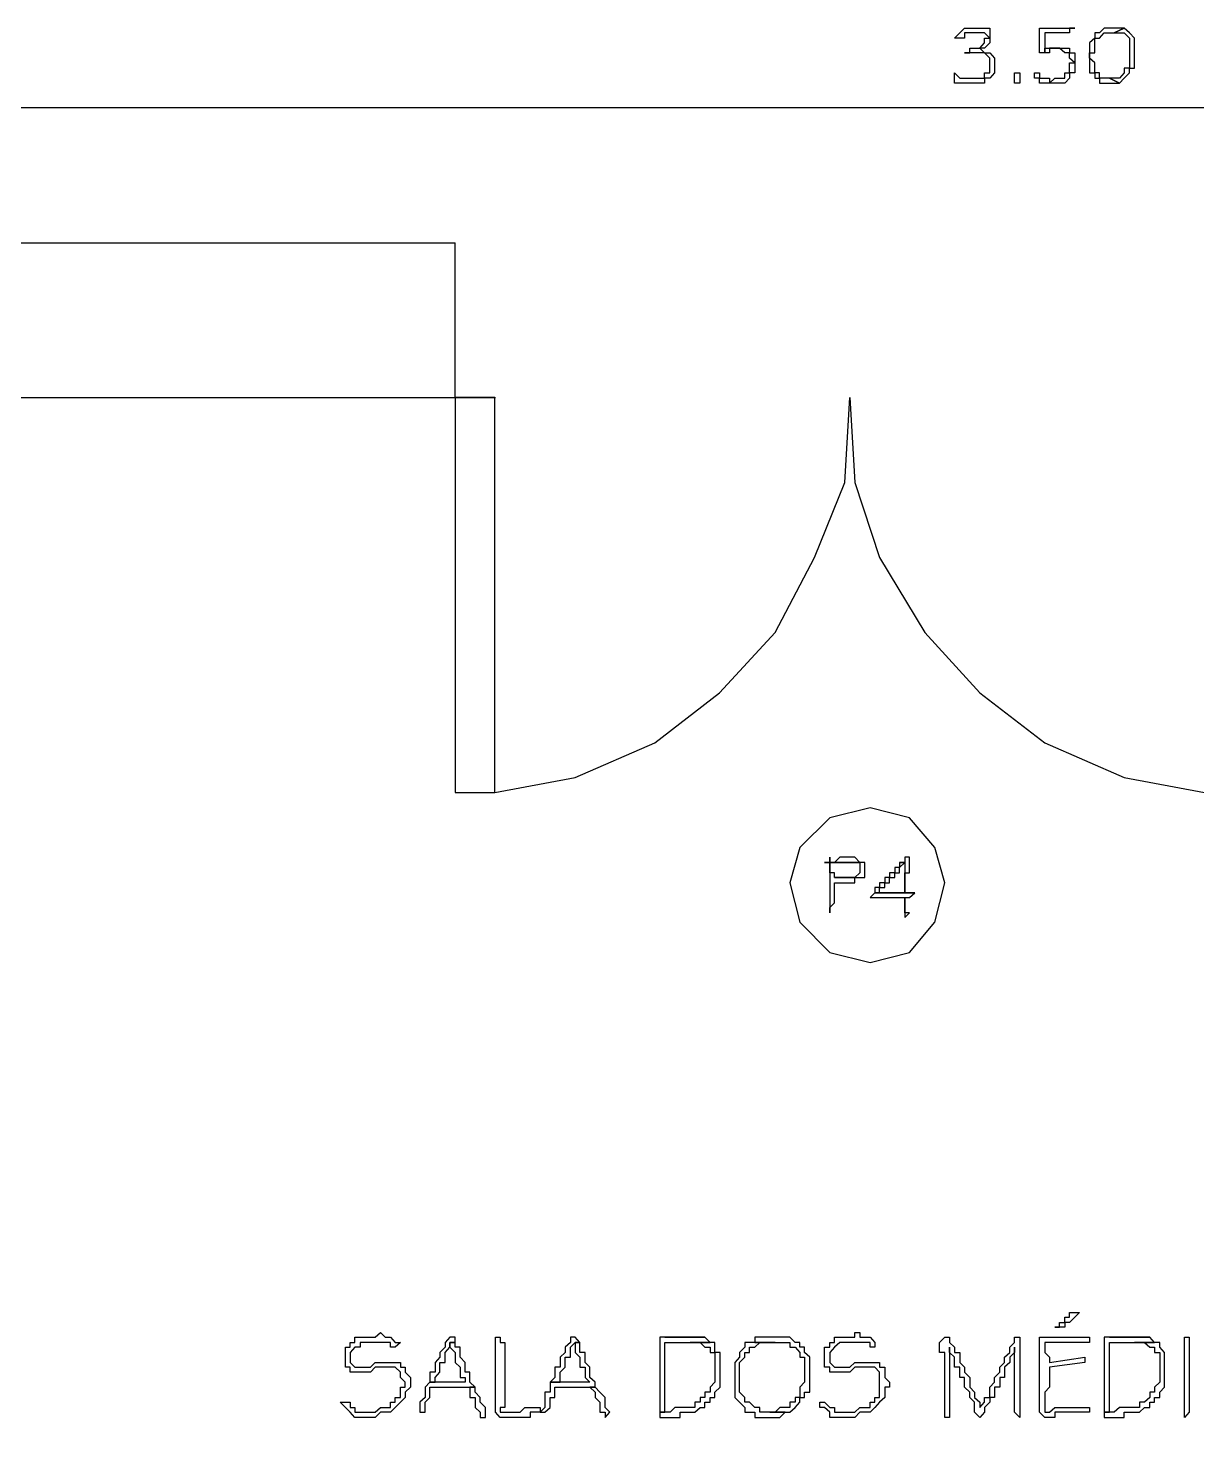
# Model space of a CAD drawing. Header units: millimetres. Extents: x -518.8 to -461.2, y 3.5 to 44.2.
# Drawn here: x -494.659 to -493.17, y 7.324 to 9.116 of the extents above; entities that cross this region are included whole.
import ezdxf

# ---------------------------------------------------------------- set-up
doc = ezdxf.new("R2010")
doc.units = ezdxf.units.MM
doc.header["$MEASUREMENT"] = 0
for name, color, linetype in [('10', 10, 'Continuous'), ('16', 16, 'Continuous'), ('6', 6, 'Continuous'), ('MYSOLIDS', 7, 'Continuous')]:
    doc.layers.add(name, color=color, linetype=linetype)

msp = doc.modelspace()

# ---------------------------------------------------------------- linework, layer by layer
at = {"layer": '10'}
for points in [[(-495.1211, 8.8421), (-494.1151, 8.8421)], [(-494.1151, 8.6451), (-494.1151, 8.8421)], [(-495.6173, 4.9526), (-495.6173, 8.6451), (-494.0639, 8.6451)], [(-494.1151, 8.6451), (-494.1151, 8.1421), (-494.0647, 8.1421), (-494.0647, 8.6451), (-494.1151, 8.6451)]]:
    msp.add_lwpolyline(points, dxfattribs=at)
at = {"layer": '16'}
msp.add_lwpolyline([(-491.5624, 9.0142), (-495.1722, 9.0142)], dxfattribs=at)
at = {"layer": '6'}
for points in [[(-494.0647, 8.1421), (-493.9624, 8.1609), (-493.8609, 8.2052), (-493.7782, 8.2691), (-493.7075, 8.3458), (-493.6572, 8.4413), (-493.6188, 8.5368), (-493.6121, 8.6451), (-493.6121, 8.6451), (-493.606, 8.5368), (-493.5745, 8.4413), (-493.5166, 8.3458), (-493.4466, 8.2691), (-493.3639, 8.2052), (-493.2624, 8.1609), (-493.1602, 8.1421)], [(-493.491, 8.027), (-493.5038, 8.0721), (-493.5361, 8.1097), (-493.5865, 8.1225), (-493.6376, 8.1097), (-493.676, 8.0721), (-493.6887, 8.027), (-493.676, 7.9766), (-493.6376, 7.9383), (-493.5865, 7.9255), (-493.5361, 7.9383), (-493.5038, 7.9766), (-493.491, 8.027)]]:
    msp.add_lwpolyline(points, dxfattribs=at)
at = {"layer": 'MYSOLIDS'}
for points in [[(-493.4466, 9.0902), (-493.4406, 9.0842), (-493.4406, 9.0842), (-493.4339, 9.0842), (-493.4339, 9.0842), (-493.4339, 9.0842), (-493.4278, 9.0774), (-493.4278, 9.0774), (-493.4278, 9.0714), (-493.4278, 9.0714), (-493.4278, 9.0646), (-493.4278, 9.0646), (-493.4278, 9.0586), (-493.4278, 9.0586), (-493.4278, 9.0586), (-493.4339, 9.0518), (-493.4339, 9.0518), (-493.4339, 9.0518), (-493.4406, 9.0518), (-493.4406, 9.0458), (-493.4466, 9.0458), (-493.4466, 9.0458), (-493.4534, 9.0458), (-493.4534, 9.0458), (-493.4594, 9.0458), (-493.4594, 9.0458), (-493.4662, 9.0458), (-493.4662, 9.0458), (-493.4722, 9.0458), (-493.4722, 9.0458), (-493.479, 9.0458), (-493.479, 9.0518), (-493.479, 9.0518), (-493.479, 9.0586), (-493.479, 9.0586), (-493.479, 9.0586), (-493.479, 9.0586), (-493.479, 9.0586), (-493.479, 9.0586), (-493.479, 9.0586), (-493.479, 9.0586), (-493.479, 9.0586), (-493.479, 9.0586), (-493.4722, 9.0518), (-493.4722, 9.0518), (-493.4722, 9.0518), (-493.4662, 9.0518), (-493.4662, 9.0518), (-493.4594, 9.0518), (-493.4594, 9.0518), (-493.4594, 9.0518), (-493.4534, 9.0518), (-493.4534, 9.0518), (-493.4466, 9.0518), (-493.4466, 9.0518), (-493.4406, 9.0518), (-493.4406, 9.0518), (-493.4406, 9.0586), (-493.4339, 9.0586), (-493.4339, 9.0586), (-493.4339, 9.0646), (-493.4339, 9.0646), (-493.4339, 9.0646), (-493.4339, 9.0714), (-493.4339, 9.0714), (-493.4339, 9.0774), (-493.4339, 9.0774), (-493.4406, 9.0842), (-493.4406, 9.0842), (-493.4466, 9.0842), (-493.4466, 9.0842), (-493.4466, 9.0842), (-493.4534, 9.0842), (-493.4534, 9.0842), (-493.4594, 9.0842), (-493.4594, 9.0842), (-493.4662, 9.0842), (-493.4662, 9.0842), (-493.4662, 9.0842), (-493.4662, 9.0842), (-493.4662, 9.0842), (-493.4662, 9.0842), (-493.4662, 9.0842), (-493.4662, 9.0842), (-493.4594, 9.0842), (-493.4594, 9.0902), (-493.4594, 9.0902), (-493.4534, 9.0902), (-493.4466, 9.0902), (-493.4466, 9.0902), (-493.4466, 9.0902), (-493.4406, 9.0969), (-493.4406, 9.0969), (-493.4406, 9.103), (-493.4339, 9.103), (-493.4339, 9.103), (-493.4406, 9.1097), (-493.4406, 9.1097), (-493.4406, 9.1097), (-493.4406, 9.1097), (-493.4466, 9.1097), (-493.4466, 9.1097), (-493.4534, 9.1097), (-493.4534, 9.1097), (-493.4594, 9.1097), (-493.4594, 9.1097), (-493.4662, 9.1097), (-493.4662, 9.1097), (-493.4662, 9.103), (-493.4722, 9.103), (-493.4722, 9.103), (-493.4722, 9.103), (-493.4722, 9.103), (-493.4722, 9.103), (-493.479, 9.103), (-493.479, 9.103), (-493.479, 9.103), (-493.479, 9.103), (-493.4722, 9.1097), (-493.4722, 9.1097), (-493.4722, 9.1097), (-493.4722, 9.1097), (-493.4722, 9.1097), (-493.4662, 9.1157), (-493.4662, 9.1157), (-493.4594, 9.1157), (-493.4594, 9.1157), (-493.4534, 9.1157), (-493.4534, 9.1157), (-493.4466, 9.1157), (-493.4466, 9.1157), (-493.4466, 9.1157), (-493.4406, 9.1157), (-493.4406, 9.1157), (-493.4339, 9.1157), (-493.4339, 9.1157), (-493.4339, 9.1097), (-493.4339, 9.1097), (-493.4339, 9.103), (-493.4339, 9.103), (-493.4339, 9.103), (-493.4339, 9.0969), (-493.4339, 9.0969), (-493.4339, 9.0969), (-493.4406, 9.0902), (-493.4406, 9.0902), (-493.4406, 9.0902), (-493.4466, 9.0902), (-493.4466, 9.0902), (-493.4466, 9.0902), (-493.4466, 9.0902), (-493.4466, 9.0902)], [(-493.3639, 9.1097), (-493.3639, 9.1097), (-493.3639, 9.103), (-493.3639, 9.103), (-493.3639, 9.0969), (-493.3639, 9.0969), (-493.3639, 9.0902), (-493.3639, 9.0902), (-493.3639, 9.0842), (-493.3639, 9.0902), (-493.3579, 9.0902), (-493.3579, 9.0902), (-493.3579, 9.0902), (-493.3511, 9.0902), (-493.3511, 9.0902), (-493.3451, 9.0902), (-493.3451, 9.0902), (-493.3451, 9.0902), (-493.3384, 9.0902), (-493.3384, 9.0902), (-493.3324, 9.0902), (-493.3324, 9.0902), (-493.3324, 9.0842), (-493.3256, 9.0842), (-493.3256, 9.0842), (-493.3256, 9.0774), (-493.3256, 9.0774), (-493.3256, 9.0714), (-493.3256, 9.0714), (-493.3256, 9.0714), (-493.3256, 9.0646), (-493.3256, 9.0646), (-493.3256, 9.0586), (-493.3256, 9.0586), (-493.3324, 9.0586), (-493.3324, 9.0518), (-493.3324, 9.0518), (-493.3324, 9.0518), (-493.3384, 9.0458), (-493.3384, 9.0458), (-493.3451, 9.0458), (-493.3451, 9.0458), (-493.3511, 9.0458), (-493.3511, 9.0458), (-493.3579, 9.0458), (-493.3579, 9.0458), (-493.3639, 9.0458), (-493.3639, 9.0458), (-493.3707, 9.0458), (-493.3707, 9.0458), (-493.3707, 9.0518), (-493.3767, 9.0518), (-493.3767, 9.0518), (-493.3767, 9.0586), (-493.3767, 9.0586), (-493.3707, 9.0586), (-493.3707, 9.0586), (-493.3707, 9.0518), (-493.3707, 9.0518), (-493.3707, 9.0518), (-493.3707, 9.0518), (-493.3639, 9.0518), (-493.3639, 9.0518), (-493.3639, 9.0518), (-493.3579, 9.0518), (-493.3579, 9.0518), (-493.3579, 9.0458), (-493.3511, 9.0518), (-493.3511, 9.0518), (-493.3451, 9.0518), (-493.3451, 9.0518), (-493.3384, 9.0518), (-493.3384, 9.0518), (-493.3384, 9.0586), (-493.3324, 9.0586), (-493.3324, 9.0586), (-493.3324, 9.0646), (-493.3324, 9.0646), (-493.3324, 9.0714), (-493.3256, 9.0714), (-493.3324, 9.0774), (-493.3324, 9.0774), (-493.3324, 9.0842), (-493.3324, 9.0842), (-493.3324, 9.0842), (-493.3384, 9.0842), (-493.3384, 9.0842), (-493.3451, 9.0902), (-493.3451, 9.0902), (-493.3451, 9.0902), (-493.3511, 9.0902), (-493.3511, 9.0902), (-493.3579, 9.0902), (-493.3579, 9.0842), (-493.3579, 9.0842), (-493.3639, 9.0842), (-493.3639, 9.0842), (-493.3639, 9.0842), (-493.3707, 9.0842), (-493.3707, 9.0842), (-493.3707, 9.0842), (-493.3707, 9.0842), (-493.3707, 9.0842), (-493.3707, 9.0842), (-493.3707, 9.0902), (-493.3707, 9.0902), (-493.3707, 9.0969), (-493.3707, 9.0969), (-493.3707, 9.103), (-493.3707, 9.103), (-493.3707, 9.1097), (-493.3707, 9.1097), (-493.3707, 9.1097), (-493.3707, 9.1097), (-493.3707, 9.1157), (-493.3707, 9.1157), (-493.3639, 9.1157), (-493.3639, 9.1157), (-493.3579, 9.1157), (-493.3579, 9.1157), (-493.3511, 9.1157), (-493.3511, 9.1157), (-493.3451, 9.1157), (-493.3451, 9.1157), (-493.3384, 9.1157), (-493.3384, 9.1157), (-493.3384, 9.1157), (-493.3324, 9.1157), (-493.3324, 9.1157), (-493.3324, 9.1157), (-493.3256, 9.1157), (-493.3256, 9.1157), (-493.3256, 9.1157), (-493.3256, 9.1157), (-493.3256, 9.1157), (-493.3324, 9.1157), (-493.3324, 9.1097), (-493.3324, 9.1097), (-493.3384, 9.1097), (-493.3384, 9.1097), (-493.3451, 9.1097), (-493.3511, 9.1097), (-493.3511, 9.1097), (-493.3579, 9.1097), (-493.3639, 9.1097), (-493.3639, 9.1097), (-493.3639, 9.1097), (-493.3639, 9.1097), (-493.3639, 9.1097), (-493.3639, 9.1097)], [(-493.2752, 9.1157), (-493.2752, 9.1157), (-493.2812, 9.1157), (-493.288, 9.1157), (-493.288, 9.1157), (-493.288, 9.1157), (-493.294, 9.1097), (-493.294, 9.1097), (-493.3, 9.1097), (-493.3, 9.1097), (-493.3, 9.103), (-493.3, 9.103), (-493.3068, 9.0969), (-493.3068, 9.0969), (-493.3068, 9.0969), (-493.3068, 9.0902), (-493.3068, 9.0902), (-493.3068, 9.0842), (-493.3068, 9.0842), (-493.3068, 9.0774), (-493.3068, 9.0774), (-493.3068, 9.0714), (-493.3068, 9.0714), (-493.3068, 9.0646), (-493.3068, 9.0646), (-493.3068, 9.0586), (-493.3068, 9.0586), (-493.3, 9.0586), (-493.3, 9.0518), (-493.3, 9.0518), (-493.294, 9.0518), (-493.294, 9.0458), (-493.294, 9.0458), (-493.288, 9.0458), (-493.288, 9.0458), (-493.2812, 9.0458), (-493.2812, 9.0458), (-493.2752, 9.0458), (-493.2752, 9.0458), (-493.2684, 9.0458), (-493.2684, 9.0458), (-493.2684, 9.0458), (-493.2812, 9.0518), (-493.2812, 9.0518), (-493.2812, 9.0518), (-493.288, 9.0518), (-493.288, 9.0518), (-493.294, 9.0518), (-493.294, 9.0586), (-493.294, 9.0586), (-493.3, 9.0586), (-493.3, 9.0646), (-493.3, 9.0646), (-493.3, 9.0714), (-493.3, 9.0714), (-493.3068, 9.0774), (-493.3068, 9.0774), (-493.3068, 9.0774), (-493.3068, 9.0842), (-493.3, 9.0842), (-493.3, 9.0902), (-493.3, 9.0902), (-493.3, 9.0969), (-493.3, 9.0969), (-493.3, 9.103), (-493.294, 9.103), (-493.294, 9.103), (-493.294, 9.103), (-493.288, 9.1097), (-493.288, 9.1097), (-493.288, 9.1097), (-493.2812, 9.1097), (-493.2812, 9.1097), (-493.2752, 9.1097), (-493.2624, 9.1157), (-493.2624, 9.1157), (-493.2624, 9.1157), (-493.2684, 9.1157), (-493.2684, 9.1157), (-493.2752, 9.1157), (-493.2752, 9.1157)], [(-493.2624, 9.1157), (-493.2752, 9.1097), (-493.2752, 9.1097), (-493.2684, 9.1097), (-493.2684, 9.1097), (-493.2624, 9.1097), (-493.2624, 9.1097), (-493.2557, 9.103), (-493.2557, 9.103), (-493.2557, 9.103), (-493.2557, 9.0969), (-493.2557, 9.0969), (-493.2557, 9.0902), (-493.2557, 9.0902), (-493.2557, 9.0842), (-493.2557, 9.0842), (-493.2557, 9.0842), (-493.2557, 9.0774), (-493.2557, 9.0774), (-493.2557, 9.0714), (-493.2557, 9.0714), (-493.2557, 9.0714), (-493.2557, 9.0646), (-493.2624, 9.0646), (-493.2624, 9.0586), (-493.2624, 9.0586), (-493.2624, 9.0586), (-493.2684, 9.0518), (-493.2684, 9.0518), (-493.2684, 9.0518), (-493.2752, 9.0518), (-493.2752, 9.0518), (-493.2812, 9.0518), (-493.2684, 9.0458), (-493.2624, 9.0518), (-493.2624, 9.0518), (-493.2624, 9.0518), (-493.2557, 9.0586), (-493.2557, 9.0586), (-493.2557, 9.0646), (-493.2557, 9.0646), (-493.2496, 9.0646), (-493.2496, 9.0714), (-493.2496, 9.0714), (-493.2496, 9.0774), (-493.2496, 9.0774), (-493.2496, 9.0842), (-493.2496, 9.0842), (-493.2496, 9.0902), (-493.2496, 9.0902), (-493.2496, 9.0969), (-493.2496, 9.0969), (-493.2496, 9.103), (-493.2496, 9.103), (-493.2557, 9.1097), (-493.2557, 9.1097), (-493.2557, 9.1097), (-493.2557, 9.1097), (-493.2624, 9.1157), (-493.2624, 9.1157)], [(-493.4023, 9.0458), (-493.4023, 9.0458), (-493.4023, 9.0458), (-493.4023, 9.0518), (-493.4023, 9.0518), (-493.4023, 9.0518), (-493.4023, 9.0518), (-493.4023, 9.0586), (-493.4023, 9.0586), (-493.3955, 9.0586), (-493.3955, 9.0586), (-493.3955, 9.0518), (-493.3955, 9.0518), (-493.3955, 9.0518), (-493.3955, 9.0458), (-493.4023, 9.0458), (-493.4023, 9.0458), (-493.4023, 9.0458), (-493.4023, 9.0458), (-493.4023, 9.0458)], [(-493.6376, 8.0594), (-493.6376, 8.0594), (-493.6376, 8.0526), (-493.6444, 8.0526), (-493.6444, 8.0526), (-493.6121, 8.0526), (-493.6121, 8.0526), (-493.606, 8.0526), (-493.606, 8.0526), (-493.5993, 8.0526), (-493.5993, 8.0526), (-493.5993, 8.0466), (-493.5993, 8.0466), (-493.5993, 8.0466), (-493.5993, 8.0398), (-493.5993, 8.0398), (-493.606, 8.0338), (-493.606, 8.0338), (-493.606, 8.0338), (-493.6121, 8.0338), (-493.6121, 8.0338), (-493.6188, 8.0338), (-493.6188, 8.0338), (-493.6248, 8.0338), (-493.6248, 8.0338), (-493.6316, 8.0338), (-493.6316, 8.0338), (-493.606, 8.0338), (-493.5993, 8.0338), (-493.5993, 8.0338), (-493.5933, 8.0338), (-493.5933, 8.0398), (-493.5933, 8.0398), (-493.5933, 8.0466), (-493.5933, 8.0466), (-493.5933, 8.0466), (-493.5933, 8.0526), (-493.5993, 8.0526), (-493.5993, 8.0526), (-493.6376, 8.0526), (-493.6376, 8.0594), (-493.6376, 8.0594), (-493.6376, 8.0594)], [(-493.6444, 8.0526), (-493.6444, 8.0526), (-493.6376, 8.0526), (-493.6376, 8.0466), (-493.6376, 8.0466), (-493.6376, 8.0398), (-493.6376, 8.0398), (-493.6376, 8.0338), (-493.6376, 8.0338), (-493.6376, 8.027), (-493.6376, 8.027), (-493.6376, 8.021), (-493.6376, 8.021), (-493.6376, 8.0142), (-493.6376, 8.0142), (-493.6376, 8.0082), (-493.6376, 8.0082), (-493.6376, 8.0015), (-493.6376, 8.0015), (-493.6376, 7.9954), (-493.6376, 7.9954), (-493.6376, 7.9887), (-493.6376, 7.9887), (-493.6376, 7.9887), (-493.6376, 7.9887), (-493.6376, 7.9887), (-493.6376, 7.9887), (-493.6376, 7.9954), (-493.6376, 7.9954), (-493.6316, 8.0015), (-493.6316, 8.0015), (-493.6316, 8.0082), (-493.6316, 8.0082), (-493.6316, 8.0142), (-493.6316, 8.0142), (-493.6316, 8.021), (-493.6316, 8.021), (-493.6316, 8.027), (-493.6316, 8.027), (-493.6316, 8.027), (-493.6316, 8.027), (-493.6248, 8.027), (-493.6248, 8.027), (-493.6188, 8.027), (-493.6188, 8.027), (-493.6121, 8.027), (-493.6121, 8.027), (-493.606, 8.027), (-493.606, 8.0338), (-493.606, 8.0338), (-493.6316, 8.0338), (-493.6316, 8.0338), (-493.6316, 8.0398), (-493.6316, 8.0398), (-493.6376, 8.0398), (-493.6376, 8.0466), (-493.6376, 8.0466), (-493.6376, 8.0526), (-493.6316, 8.0526), (-493.6316, 8.0526), (-493.6248, 8.0526), (-493.6248, 8.0526), (-493.6248, 8.0526), (-493.6188, 8.0526), (-493.6121, 8.0526), (-493.6121, 8.0526), (-493.6444, 8.0526), (-493.6444, 8.0526)], [(-493.6121, 8.0594), (-493.6121, 8.0594), (-493.6188, 8.0594), (-493.6248, 8.0594), (-493.6248, 8.0594), (-493.6248, 8.0594), (-493.6316, 8.0526), (-493.6376, 8.0526), (-493.5993, 8.0526), (-493.5993, 8.0526), (-493.606, 8.0594), (-493.606, 8.0594), (-493.6121, 8.0594), (-493.6121, 8.0594)], [(-493.5489, 8.0526), (-493.5489, 8.0466), (-493.5549, 8.0466), (-493.5549, 8.0466), (-493.5549, 8.0398), (-493.5617, 8.0398), (-493.5617, 8.0398), (-493.5617, 8.0338), (-493.5677, 8.0338), (-493.5677, 8.027), (-493.5677, 8.027), (-493.5745, 8.027), (-493.5745, 8.021), (-493.5745, 8.021), (-493.5805, 8.021), (-493.5805, 8.0142), (-493.5805, 8.0142), (-493.5805, 8.0142), (-493.5865, 8.0082), (-493.5865, 8.0082), (-493.5865, 8.0082), (-493.5865, 8.0082), (-493.5805, 8.0082), (-493.5805, 8.0082), (-493.5805, 8.0082), (-493.5745, 8.0082), (-493.5745, 8.0082), (-493.5677, 8.0082), (-493.5677, 8.0082), (-493.5617, 8.0082), (-493.5549, 8.0082), (-493.5549, 8.0082), (-493.5489, 8.0082), (-493.5489, 8.0082), (-493.5421, 8.0082), (-493.5421, 8.0082), (-493.5361, 8.0082), (-493.5361, 8.0082), (-493.5361, 8.0082), (-493.5293, 8.0142), (-493.5805, 8.0142), (-493.5745, 8.0142), (-493.5745, 8.0142), (-493.5745, 8.021), (-493.5677, 8.021), (-493.5677, 8.021), (-493.5677, 8.027), (-493.5617, 8.027), (-493.5617, 8.027), (-493.5617, 8.0338), (-493.5549, 8.0338), (-493.5549, 8.0398), (-493.5549, 8.0398), (-493.5489, 8.0398), (-493.5489, 8.0466), (-493.5489, 8.0466), (-493.5421, 8.0526), (-493.5489, 8.0526), (-493.5489, 8.0526)], [(-493.5421, 8.0594), (-493.5421, 8.0594), (-493.5421, 8.0526), (-493.5489, 8.0526), (-493.5489, 8.0526), (-493.5421, 8.0526), (-493.5421, 8.0466), (-493.5421, 8.0466), (-493.5421, 8.0398), (-493.5421, 8.0338), (-493.5421, 8.0338), (-493.5421, 8.0338), (-493.5421, 8.027), (-493.5421, 8.027), (-493.5421, 8.021), (-493.5421, 8.021), (-493.5421, 8.0142), (-493.5489, 8.0142), (-493.5489, 8.0142), (-493.5549, 8.0142), (-493.5549, 8.0142), (-493.5617, 8.0142), (-493.5617, 8.0142), (-493.5617, 8.0142), (-493.5677, 8.0142), (-493.5677, 8.0142), (-493.5745, 8.0142), (-493.5745, 8.0142), (-493.5805, 8.0142), (-493.5293, 8.0142), (-493.5293, 8.0142), (-493.5293, 8.0142), (-493.5293, 8.0142), (-493.5421, 8.0142), (-493.5421, 8.021), (-493.5421, 8.021), (-493.5421, 8.027), (-493.5421, 8.027), (-493.5421, 8.0338), (-493.5421, 8.0338), (-493.5421, 8.0398), (-493.5361, 8.0398), (-493.5361, 8.0466), (-493.5361, 8.0466), (-493.5361, 8.0526), (-493.5361, 8.0526), (-493.5361, 8.0594), (-493.5421, 8.0594), (-493.5421, 8.0594)], [(-493.5293, 8.0142), (-493.5293, 8.0142), (-493.5361, 8.0142), (-493.5361, 8.0142), (-493.5421, 8.0142), (-493.5293, 8.0142), (-493.5293, 8.0142), (-493.5293, 8.0142), (-493.5293, 8.0142)], [(-493.5421, 8.0082), (-493.5421, 8.0082), (-493.5421, 8.0082), (-493.5421, 8.0082), (-493.5421, 8.0015), (-493.5421, 7.9954), (-493.5421, 7.9954), (-493.5421, 7.9887), (-493.5421, 7.9887), (-493.5421, 7.9887), (-493.5421, 7.9827), (-493.5421, 7.9827), (-493.5361, 7.9887), (-493.5421, 7.9887), (-493.5421, 7.9887), (-493.5421, 7.9954), (-493.5421, 7.9954), (-493.5421, 8.0015), (-493.5421, 8.0015), (-493.5421, 8.0082), (-493.5421, 8.0082), (-493.5421, 8.0082)], [(-493.3511, 7.4609), (-493.3451, 7.4609), (-493.3451, 7.4669), (-493.3384, 7.4669), (-493.3384, 7.4736), (-493.3324, 7.4736), (-493.3324, 7.4797), (-493.3324, 7.4797), (-493.3256, 7.4797), (-493.3256, 7.4797), (-493.3256, 7.4797), (-493.3256, 7.4797), (-493.3196, 7.4797), (-493.3196, 7.4797), (-493.3256, 7.4736), (-493.3256, 7.4736), (-493.3256, 7.4736), (-493.3324, 7.4669), (-493.3324, 7.4669), (-493.3384, 7.4669), (-493.3384, 7.4609), (-493.3384, 7.4609), (-493.3451, 7.4609), (-493.3451, 7.4609), (-493.3511, 7.4609), (-493.3511, 7.4609), (-493.3511, 7.4609), (-493.3511, 7.4609), (-493.3511, 7.4609), (-493.3511, 7.4609), (-493.3511, 7.4609)], [(-494.1918, 7.4353), (-494.1918, 7.4353), (-494.1918, 7.4353), (-494.1978, 7.4353), (-494.1978, 7.4353), (-494.1978, 7.4413), (-494.2045, 7.4413), (-494.2045, 7.4413), (-494.2105, 7.4413), (-494.2105, 7.4413), (-494.2173, 7.4413), (-494.2233, 7.4413), (-494.2301, 7.4413), (-494.2301, 7.4413), (-494.2361, 7.4413), (-494.2361, 7.4353), (-494.2429, 7.4353), (-494.2489, 7.4285), (-494.2489, 7.4285), (-494.2489, 7.4225), (-494.2489, 7.4225), (-494.2489, 7.4157), (-494.2489, 7.4157), (-494.2429, 7.4097), (-494.2361, 7.4097), (-494.2361, 7.4097), (-494.2361, 7.4097), (-494.2301, 7.4097), (-494.2233, 7.4097), (-494.2173, 7.4157), (-494.2173, 7.4157), (-494.2105, 7.4157), (-494.2045, 7.4157), (-494.2045, 7.4157), (-494.1978, 7.4157), (-494.1918, 7.4157), (-494.1918, 7.4157), (-494.185, 7.4157), (-494.185, 7.4097), (-494.179, 7.4097), (-494.179, 7.4037), (-494.179, 7.4037), (-494.1722, 7.3969), (-494.1722, 7.3909), (-494.1722, 7.3909), (-494.1722, 7.3842), (-494.1722, 7.3842), (-494.179, 7.3782), (-494.179, 7.3714), (-494.179, 7.3714), (-494.185, 7.3654), (-494.185, 7.3654), (-494.1918, 7.3586), (-494.1918, 7.3586), (-494.1918, 7.3586), (-494.1978, 7.3526), (-494.2045, 7.3526), (-494.2045, 7.3526), (-494.2105, 7.3526), (-494.2173, 7.3458), (-494.2173, 7.3458), (-494.2233, 7.3458), (-494.2301, 7.3458), (-494.2301, 7.3458), (-494.2361, 7.3458), (-494.2429, 7.3458), (-494.2429, 7.3458), (-494.2489, 7.3526), (-494.2489, 7.3526), (-494.2549, 7.3586), (-494.2549, 7.3586), (-494.2617, 7.3654), (-494.2617, 7.3654), (-494.2617, 7.3654), (-494.2617, 7.3654), (-494.2549, 7.3654), (-494.2549, 7.3654), (-494.2549, 7.3654), (-494.2549, 7.3654), (-494.2489, 7.3654), (-494.2489, 7.3654), (-494.2489, 7.3586), (-494.2429, 7.3586), (-494.2429, 7.3586), (-494.2429, 7.3526), (-494.2361, 7.3526), (-494.2301, 7.3526), (-494.2233, 7.3526), (-494.2233, 7.3526), (-494.2173, 7.3526), (-494.2105, 7.3586), (-494.2045, 7.3586), (-494.2045, 7.3586), (-494.1978, 7.3586), (-494.1978, 7.3654), (-494.1978, 7.3654), (-494.1918, 7.3654), (-494.1918, 7.3714), (-494.185, 7.3714), (-494.185, 7.3782), (-494.185, 7.3842), (-494.179, 7.3842), (-494.179, 7.3909), (-494.185, 7.3969), (-494.185, 7.3969), (-494.185, 7.4037), (-494.185, 7.4037), (-494.1918, 7.4097), (-494.1918, 7.4097), (-494.1978, 7.4097), (-494.1978, 7.4097), (-494.2045, 7.4097), (-494.2105, 7.4097), (-494.2105, 7.4097), (-494.2173, 7.4097), (-494.2233, 7.4037), (-494.2301, 7.4037), (-494.2301, 7.4037), (-494.2361, 7.4037), (-494.2429, 7.4037), (-494.2489, 7.4037), (-494.2489, 7.4097), (-494.2489, 7.4097), (-494.2549, 7.4097), (-494.2549, 7.4157), (-494.2549, 7.4225), (-494.2549, 7.4225), (-494.2549, 7.4285), (-494.2549, 7.4285), (-494.2549, 7.4353), (-494.2489, 7.4353), (-494.2489, 7.4413), (-494.2429, 7.4413), (-494.2429, 7.4481), (-494.2361, 7.4481), (-494.2301, 7.4481), (-494.2301, 7.4481), (-494.2233, 7.4481), (-494.2173, 7.4481), (-494.2105, 7.4541), (-494.2105, 7.4541), (-494.2045, 7.4481), (-494.2045, 7.4481), (-494.1978, 7.4481), (-494.1978, 7.4481), (-494.1918, 7.4413), (-494.185, 7.4413), (-494.185, 7.4413), (-494.1918, 7.4353), (-494.1918, 7.4353), (-494.1918, 7.4353), (-494.1918, 7.4353), (-494.1918, 7.4353), (-494.1918, 7.4353), (-494.1918, 7.4353)], [(-494.1151, 7.4413), (-494.1218, 7.4413), (-494.1218, 7.4353), (-494.1218, 7.4353), (-494.1151, 7.4285), (-494.1151, 7.4225), (-494.1151, 7.4225), (-494.1151, 7.4157), (-494.109, 7.4097), (-494.109, 7.4097), (-494.109, 7.4037), (-494.109, 7.3969), (-494.1023, 7.3969), (-494.1023, 7.3909), (-494.1406, 7.3909), (-494.1474, 7.3909), (-494.1534, 7.3842), (-494.1534, 7.3782), (-494.1534, 7.3782), (-494.1534, 7.3714), (-494.1534, 7.3714), (-494.1602, 7.3654), (-494.1602, 7.3586), (-494.1602, 7.3526), (-494.1602, 7.3526), (-494.1602, 7.3526), (-494.1602, 7.3526), (-494.1602, 7.3526), (-494.1534, 7.3526), (-494.1534, 7.3586), (-494.1534, 7.3654), (-494.1534, 7.3654), (-494.1474, 7.3714), (-494.1474, 7.3714), (-494.1474, 7.3782), (-494.1474, 7.3842), (-494.0963, 7.3842), (-494.0895, 7.3842), (-494.0963, 7.3909), (-494.0963, 7.3909), (-494.0963, 7.3969), (-494.0963, 7.4037), (-494.1023, 7.4037), (-494.1023, 7.4097), (-494.1023, 7.4157), (-494.1023, 7.4157), (-494.109, 7.4225), (-494.109, 7.4225), (-494.109, 7.4285), (-494.109, 7.4285), (-494.109, 7.4353), (-494.1151, 7.4353), (-494.1151, 7.4413), (-494.1151, 7.4413)], [(-494.1218, 7.4481), (-494.1218, 7.4481), (-494.1218, 7.4481), (-494.1218, 7.4481), (-494.1278, 7.4413), (-494.1278, 7.4413), (-494.1278, 7.4353), (-494.1346, 7.4285), (-494.1346, 7.4225), (-494.1406, 7.4157), (-494.1406, 7.4097), (-494.1406, 7.4097), (-494.1406, 7.4037), (-494.1474, 7.4037), (-494.1474, 7.3969), (-494.1474, 7.3909), (-494.1474, 7.3909), (-494.1406, 7.3909), (-494.1406, 7.3909), (-494.1406, 7.3969), (-494.1406, 7.3969), (-494.1346, 7.4037), (-494.1346, 7.4097), (-494.1346, 7.4097), (-494.1346, 7.4157), (-494.1278, 7.4157), (-494.1278, 7.4225), (-494.1278, 7.4225), (-494.1278, 7.4285), (-494.1218, 7.4353), (-494.1218, 7.4413), (-494.1151, 7.4413), (-494.1151, 7.4481), (-494.1218, 7.4481), (-494.1218, 7.4481), (-494.1218, 7.4481)], [(-494.0579, 7.3526), (-494.0519, 7.3526), (-494.0451, 7.3526), (-494.0391, 7.3526), (-494.0324, 7.3526), (-494.0324, 7.3526), (-494.0263, 7.3586), (-494.0196, 7.3586), (-494.0196, 7.3586), (-494.0136, 7.3586), (-494.0136, 7.3586), (-494.0068, 7.3586), (-494.0068, 7.3586), (-494.0068, 7.3526), (-494.0068, 7.3526), (-494.0068, 7.3526), (-494.0136, 7.3526), (-494.0196, 7.3526), (-494.0196, 7.3458), (-494.0196, 7.3458), (-494.0263, 7.3458), (-494.0324, 7.3458), (-494.0391, 7.3458), (-494.0391, 7.3458), (-494.0451, 7.3458), (-494.0519, 7.3458), (-494.0519, 7.3458), (-494.0579, 7.3458), (-494.0579, 7.3458), (-494.0579, 7.3458), (-494.0579, 7.3458), (-494.0639, 7.3526), (-494.0639, 7.3526), (-494.0639, 7.3586), (-494.0639, 7.3586), (-494.0639, 7.3586), (-494.0639, 7.3654), (-494.0639, 7.3714), (-494.0639, 7.3782), (-494.0639, 7.3782), (-494.0639, 7.3842), (-494.0639, 7.3909), (-494.0639, 7.3969), (-494.0639, 7.3969), (-494.0639, 7.4037), (-494.0639, 7.4037), (-494.0639, 7.4097), (-494.0639, 7.4157), (-494.0639, 7.4157), (-494.0639, 7.4225), (-494.0639, 7.4285), (-494.0639, 7.4353), (-494.0639, 7.4353), (-494.0639, 7.4413), (-494.0639, 7.4413), (-494.0639, 7.4481), (-494.0639, 7.4481), (-494.0579, 7.4481), (-494.0579, 7.4481), (-494.0579, 7.4481), (-494.0579, 7.4481), (-494.0579, 7.4481), (-494.0579, 7.4481), (-494.0579, 7.4413), (-494.0519, 7.4413), (-494.0519, 7.4353), (-494.0519, 7.4285), (-494.0519, 7.4225), (-494.0519, 7.4225), (-494.0519, 7.4157), (-494.0519, 7.4097), (-494.0519, 7.4037), (-494.0519, 7.4037), (-494.0519, 7.3969), (-494.0519, 7.3969), (-494.0519, 7.3909), (-494.0519, 7.3842), (-494.0519, 7.3782), (-494.0519, 7.3782), (-494.0519, 7.3782), (-494.0519, 7.3714), (-494.0519, 7.3654), (-494.0519, 7.3586), (-494.0579, 7.3586), (-494.0579, 7.3526), (-494.0579, 7.3526), (-494.0579, 7.3526), (-494.0579, 7.3526)], [(-493.9564, 7.4413), (-493.9624, 7.4413), (-493.9624, 7.4353), (-493.9624, 7.4353), (-493.9624, 7.4285), (-493.9564, 7.4225), (-493.9564, 7.4225), (-493.9564, 7.4157), (-493.9564, 7.4097), (-493.9496, 7.4097), (-493.9496, 7.4037), (-493.9496, 7.3969), (-493.9496, 7.3969), (-493.9436, 7.3909), (-493.988, 7.3909), (-493.994, 7.3909), (-493.994, 7.3842), (-493.994, 7.3782), (-494.0008, 7.3782), (-494.0008, 7.3714), (-494.0008, 7.3714), (-494.0008, 7.3654), (-494.0008, 7.3586), (-494.0068, 7.3526), (-494.0068, 7.3526), (-494.0008, 7.3526), (-494.0008, 7.3526), (-494.0008, 7.3526), (-494.0008, 7.3526), (-493.994, 7.3586), (-493.994, 7.3654), (-493.994, 7.3654), (-493.994, 7.3714), (-493.988, 7.3714), (-493.988, 7.3782), (-493.988, 7.3842), (-493.9436, 7.3842), (-493.9369, 7.3842), (-493.9369, 7.3909), (-493.9369, 7.3909), (-493.9436, 7.3969), (-493.9436, 7.4037), (-493.9436, 7.4037), (-493.9436, 7.4097), (-493.9496, 7.4157), (-493.9496, 7.4157), (-493.9496, 7.4225), (-493.9496, 7.4225), (-493.9496, 7.4285), (-493.9564, 7.4285), (-493.9564, 7.4353), (-493.9564, 7.4353), (-493.9564, 7.4413), (-493.9564, 7.4413)], [(-493.9624, 7.4481), (-493.9624, 7.4481), (-493.9684, 7.4481), (-493.9684, 7.4481), (-493.9684, 7.4413), (-493.9684, 7.4413), (-493.9752, 7.4353), (-493.9752, 7.4285), (-493.9812, 7.4225), (-493.9812, 7.4157), (-493.9812, 7.4097), (-493.988, 7.4097), (-493.988, 7.4037), (-493.988, 7.4037), (-493.988, 7.3969), (-493.994, 7.3909), (-493.994, 7.3909), (-493.988, 7.3909), (-493.9812, 7.3909), (-493.9812, 7.3969), (-493.9812, 7.3969), (-493.9812, 7.4037), (-493.9752, 7.4097), (-493.9752, 7.4097), (-493.9752, 7.4157), (-493.9752, 7.4157), (-493.9752, 7.4225), (-493.9684, 7.4225), (-493.9684, 7.4285), (-493.9684, 7.4353), (-493.9624, 7.4413), (-493.9564, 7.4413), (-493.9624, 7.4481), (-493.9624, 7.4481), (-493.9624, 7.4481), (-493.9624, 7.4481)], [(-493.8542, 7.4481), (-493.8542, 7.4481), (-493.8542, 7.4413), (-493.8542, 7.4413), (-493.8542, 7.4353), (-493.8542, 7.4353), (-493.8542, 7.4285), (-493.8542, 7.4225), (-493.8542, 7.4225), (-493.8542, 7.4157), (-493.8542, 7.4097), (-493.8542, 7.4037), (-493.8542, 7.4037), (-493.8542, 7.3969), (-493.8542, 7.3909), (-493.8542, 7.3842), (-493.8542, 7.3842), (-493.8542, 7.3782), (-493.8542, 7.3714), (-493.8542, 7.3654), (-493.8542, 7.3654), (-493.8542, 7.3586), (-493.8542, 7.3526), (-493.8481, 7.3526), (-493.8481, 7.3586), (-493.8481, 7.3654), (-493.8481, 7.3714), (-493.8481, 7.3714), (-493.8481, 7.3782), (-493.8481, 7.3782), (-493.8481, 7.3842), (-493.8481, 7.3842), (-493.8481, 7.3909), (-493.8481, 7.3969), (-493.8481, 7.4037), (-493.8481, 7.4097), (-493.8481, 7.4097), (-493.8481, 7.4157), (-493.8481, 7.4225), (-493.8481, 7.4225), (-493.8481, 7.4285), (-493.8481, 7.4353), (-493.8481, 7.4353), (-493.8481, 7.4413), (-493.8414, 7.4413), (-493.8354, 7.4413), (-493.8354, 7.4413), (-493.8286, 7.4413), (-493.8286, 7.4413), (-493.8226, 7.4413), (-493.8158, 7.4413), (-493.7902, 7.4413), (-493.797, 7.4481), (-493.8481, 7.4481), (-493.8481, 7.4481), (-493.8542, 7.4481), (-493.8542, 7.4481)], [(-493.7902, 7.4413), (-493.8158, 7.4413), (-493.8158, 7.4413), (-493.8098, 7.4413), (-493.8098, 7.4413), (-493.803, 7.4413), (-493.797, 7.4353), (-493.797, 7.4353), (-493.7902, 7.4353), (-493.7902, 7.4353), (-493.7902, 7.4285), (-493.7842, 7.4285), (-493.7842, 7.4225), (-493.7842, 7.4157), (-493.7842, 7.4157), (-493.7842, 7.4097), (-493.7842, 7.4037), (-493.7842, 7.3969), (-493.7842, 7.3969), (-493.7842, 7.3909), (-493.7902, 7.3842), (-493.7902, 7.3842), (-493.7902, 7.3782), (-493.797, 7.3782), (-493.797, 7.3714), (-493.803, 7.3714), (-493.803, 7.3654), (-493.8098, 7.3654), (-493.8098, 7.3586), (-493.8158, 7.3586), (-493.8226, 7.3586), (-493.8226, 7.3586), (-493.8226, 7.3586), (-493.8286, 7.3586), (-493.8354, 7.3586), (-493.8354, 7.3586), (-493.8414, 7.3526), (-493.8481, 7.3526), (-493.8542, 7.3526), (-493.8542, 7.3526), (-493.8542, 7.3526), (-493.8542, 7.3458), (-493.8481, 7.3458), (-493.8481, 7.3458), (-493.8414, 7.3458), (-493.8354, 7.3458), (-493.8286, 7.3458), (-493.8286, 7.3526), (-493.8226, 7.3526), (-493.8226, 7.3526), (-493.8158, 7.3526), (-493.8098, 7.3526), (-493.803, 7.3586), (-493.803, 7.3586), (-493.803, 7.3586), (-493.797, 7.3586), (-493.797, 7.3654), (-493.7902, 7.3654), (-493.7902, 7.3714), (-493.7842, 7.3714), (-493.7842, 7.3782), (-493.7842, 7.3782), (-493.7775, 7.3842), (-493.7775, 7.3909), (-493.7775, 7.3969), (-493.7775, 7.3969), (-493.7775, 7.4037), (-493.7775, 7.4097), (-493.7775, 7.4097), (-493.7775, 7.4157), (-493.7775, 7.4157), (-493.7775, 7.4225), (-493.7775, 7.4285), (-493.7842, 7.4285), (-493.7842, 7.4353), (-493.7842, 7.4353), (-493.7842, 7.4413), (-493.7902, 7.4413), (-493.7902, 7.4413), (-493.7902, 7.4413)], [(-493.8158, 7.4481), (-493.8226, 7.4481), (-493.8226, 7.4481), (-493.8286, 7.4481), (-493.8286, 7.4481), (-493.8354, 7.4481), (-493.8414, 7.4481), (-493.8414, 7.4481), (-493.8481, 7.4481), (-493.797, 7.4481), (-493.803, 7.4481), (-493.803, 7.4481), (-493.8098, 7.4481), (-493.8158, 7.4481), (-493.8158, 7.4481)], [(-493.7331, 7.4413), (-493.7399, 7.4413), (-493.7459, 7.4413), (-493.7459, 7.4353), (-493.7459, 7.4353), (-493.7527, 7.4285), (-493.7527, 7.4285), (-493.7527, 7.4225), (-493.7587, 7.4157), (-493.7587, 7.4157), (-493.7587, 7.4097), (-493.7587, 7.4037), (-493.7587, 7.4037), (-493.7587, 7.3969), (-493.7587, 7.3909), (-493.7587, 7.3909), (-493.7587, 7.3842), (-493.7587, 7.3782), (-493.7587, 7.3714), (-493.7587, 7.3714), (-493.7527, 7.3654), (-493.7527, 7.3654), (-493.7459, 7.3586), (-493.7459, 7.3586), (-493.7459, 7.3526), (-493.7399, 7.3526), (-493.7331, 7.3526), (-493.7331, 7.3458), (-493.7271, 7.3458), (-493.7203, 7.3458), (-493.7143, 7.3458), (-493.7143, 7.3458), (-493.7075, 7.3458), (-493.7075, 7.3458), (-493.7015, 7.3458), (-493.6948, 7.3526), (-493.6948, 7.3526), (-493.6948, 7.3526), (-493.7143, 7.3526), (-493.7203, 7.3526), (-493.7271, 7.3526), (-493.7271, 7.3586), (-493.7331, 7.3586), (-493.7331, 7.3586), (-493.7399, 7.3654), (-493.7459, 7.3654), (-493.7459, 7.3654), (-493.7459, 7.3714), (-493.7459, 7.3714), (-493.7527, 7.3782), (-493.7527, 7.3782), (-493.7527, 7.3842), (-493.7527, 7.3909), (-493.7527, 7.3969), (-493.7527, 7.3969), (-493.7527, 7.4037), (-493.7527, 7.4097), (-493.7527, 7.4097), (-493.7527, 7.4157), (-493.7459, 7.4225), (-493.7459, 7.4225), (-493.7459, 7.4285), (-493.7399, 7.4285), (-493.7399, 7.4353), (-493.7331, 7.4353), (-493.7331, 7.4353), (-493.7271, 7.4413), (-493.7271, 7.4413), (-493.7203, 7.4413), (-493.7143, 7.4413), (-493.7075, 7.4413), (-493.7331, 7.4413), (-493.7331, 7.4413)], [(-493.7075, 7.4481), (-493.7075, 7.4481), (-493.7143, 7.4481), (-493.7203, 7.4481), (-493.7271, 7.4481), (-493.7271, 7.4481), (-493.7331, 7.4481), (-493.7331, 7.4413), (-493.7075, 7.4413), (-493.7075, 7.4413), (-493.7015, 7.4413), (-493.7015, 7.4413), (-493.6948, 7.4413), (-493.6887, 7.4413), (-493.6887, 7.4353), (-493.682, 7.4353), (-493.682, 7.4353), (-493.682, 7.4353), (-493.676, 7.4285), (-493.676, 7.4225), (-493.6699, 7.4225), (-493.6699, 7.4157), (-493.6699, 7.4097), (-493.6699, 7.4097), (-493.6699, 7.4037), (-493.6699, 7.4037), (-493.6699, 7.3969), (-493.6699, 7.3909), (-493.6699, 7.3909), (-493.676, 7.3842), (-493.676, 7.3782), (-493.676, 7.3782), (-493.676, 7.3714), (-493.682, 7.3714), (-493.682, 7.3654), (-493.6887, 7.3654), (-493.6887, 7.3586), (-493.6948, 7.3586), (-493.7015, 7.3586), (-493.7015, 7.3586), (-493.7075, 7.3526), (-493.7143, 7.3526), (-493.7143, 7.3526), (-493.6948, 7.3526), (-493.6887, 7.3526), (-493.682, 7.3586), (-493.682, 7.3586), (-493.682, 7.3586), (-493.676, 7.3654), (-493.676, 7.3714), (-493.6699, 7.3714), (-493.6699, 7.3782), (-493.6632, 7.3782), (-493.6632, 7.3842), (-493.6632, 7.3842), (-493.6632, 7.3909), (-493.6632, 7.3969), (-493.6632, 7.3969), (-493.6632, 7.4037), (-493.6632, 7.4037), (-493.6632, 7.4097), (-493.6632, 7.4157), (-493.6632, 7.4157), (-493.6632, 7.4225), (-493.6699, 7.4285), (-493.6699, 7.4285), (-493.6699, 7.4353), (-493.676, 7.4353), (-493.676, 7.4413), (-493.682, 7.4413), (-493.682, 7.4413), (-493.6887, 7.4481), (-493.6887, 7.4481), (-493.6948, 7.4481), (-493.7015, 7.4481), (-493.7075, 7.4481), (-493.7075, 7.4481), (-493.7075, 7.4481)], [(-493.5805, 7.4353), (-493.5865, 7.4353), (-493.5865, 7.4353), (-493.5865, 7.4353), (-493.5865, 7.4353), (-493.5865, 7.4413), (-493.5933, 7.4413), (-493.5993, 7.4413), (-493.5993, 7.4413), (-493.5993, 7.4413), (-493.606, 7.4413), (-493.6121, 7.4413), (-493.6188, 7.4413), (-493.6188, 7.4413), (-493.6248, 7.4413), (-493.6316, 7.4353), (-493.6316, 7.4353), (-493.6376, 7.4285), (-493.6376, 7.4285), (-493.6376, 7.4225), (-493.6376, 7.4225), (-493.6376, 7.4157), (-493.6376, 7.4157), (-493.6316, 7.4097), (-493.6248, 7.4097), (-493.6248, 7.4097), (-493.6248, 7.4097), (-493.6188, 7.4097), (-493.6121, 7.4097), (-493.606, 7.4157), (-493.606, 7.4157), (-493.5993, 7.4157), (-493.5993, 7.4157), (-493.5933, 7.4157), (-493.5865, 7.4157), (-493.5865, 7.4157), (-493.5805, 7.4157), (-493.5745, 7.4157), (-493.5745, 7.4097), (-493.5677, 7.4097), (-493.5677, 7.4037), (-493.5677, 7.4037), (-493.5677, 7.3969), (-493.5617, 7.3909), (-493.5617, 7.3909), (-493.5617, 7.3842), (-493.5677, 7.3842), (-493.5677, 7.3782), (-493.5677, 7.3714), (-493.5677, 7.3714), (-493.5745, 7.3654), (-493.5745, 7.3654), (-493.5805, 7.3586), (-493.5805, 7.3586), (-493.5805, 7.3586), (-493.5865, 7.3526), (-493.5933, 7.3526), (-493.5933, 7.3526), (-493.5993, 7.3526), (-493.606, 7.3458), (-493.606, 7.3458), (-493.6121, 7.3458), (-493.6188, 7.3458), (-493.6188, 7.3458), (-493.6248, 7.3458), (-493.6316, 7.3458), (-493.6376, 7.3458), (-493.6376, 7.3526), (-493.6376, 7.3526), (-493.6444, 7.3586), (-493.6504, 7.3586), (-493.6504, 7.3654), (-493.6504, 7.3654), (-493.6504, 7.3654), (-493.6504, 7.3654), (-493.6444, 7.3654), (-493.6444, 7.3654), (-493.6444, 7.3654), (-493.6444, 7.3654), (-493.6444, 7.3654), (-493.6444, 7.3654), (-493.6376, 7.3586), (-493.6376, 7.3586), (-493.6316, 7.3586), (-493.6316, 7.3526), (-493.6248, 7.3526), (-493.6188, 7.3526), (-493.6121, 7.3526), (-493.6121, 7.3526), (-493.606, 7.3526), (-493.5993, 7.3586), (-493.5993, 7.3586), (-493.5933, 7.3586), (-493.5865, 7.3586), (-493.5865, 7.3654), (-493.5865, 7.3654), (-493.5805, 7.3654), (-493.5805, 7.3714), (-493.5745, 7.3714), (-493.5745, 7.3782), (-493.5745, 7.3842), (-493.5745, 7.3842), (-493.5745, 7.3909), (-493.5745, 7.3969), (-493.5745, 7.3969), (-493.5745, 7.4037), (-493.5745, 7.4037), (-493.5805, 7.4097), (-493.5865, 7.4097), (-493.5865, 7.4097), (-493.5933, 7.4097), (-493.5933, 7.4097), (-493.5993, 7.4097), (-493.606, 7.4097), (-493.606, 7.4097), (-493.6121, 7.4037), (-493.6188, 7.4037), (-493.6248, 7.4037), (-493.6248, 7.4037), (-493.6316, 7.4037), (-493.6376, 7.4037), (-493.6376, 7.4097), (-493.6444, 7.4097), (-493.6444, 7.4097), (-493.6444, 7.4157), (-493.6444, 7.4225), (-493.6444, 7.4225), (-493.6444, 7.4285), (-493.6444, 7.4285), (-493.6444, 7.4353), (-493.6376, 7.4353), (-493.6376, 7.4413), (-493.6316, 7.4413), (-493.6316, 7.4481), (-493.6248, 7.4481), (-493.6248, 7.4481), (-493.6188, 7.4481), (-493.6121, 7.4481), (-493.606, 7.4481), (-493.606, 7.4541), (-493.5993, 7.4541), (-493.5993, 7.4481), (-493.5933, 7.4481), (-493.5865, 7.4481), (-493.5865, 7.4481), (-493.5805, 7.4413), (-493.5805, 7.4413), (-493.5805, 7.4413), (-493.5805, 7.4353), (-493.5805, 7.4353), (-493.5805, 7.4353), (-493.5805, 7.4353), (-493.5805, 7.4353), (-493.5805, 7.4353), (-493.5805, 7.4353)], [(-493.485, 7.4353), (-493.485, 7.4285), (-493.485, 7.4225), (-493.485, 7.4225), (-493.485, 7.4157), (-493.485, 7.4097), (-493.485, 7.4037), (-493.485, 7.4037), (-493.485, 7.3969), (-493.485, 7.3909), (-493.485, 7.3909), (-493.485, 7.3842), (-493.485, 7.3842), (-493.485, 7.3782), (-493.485, 7.3714), (-493.485, 7.3714), (-493.485, 7.3654), (-493.485, 7.3586), (-493.485, 7.3586), (-493.485, 7.3526), (-493.485, 7.3458), (-493.485, 7.3458), (-493.491, 7.3458), (-493.491, 7.3458), (-493.491, 7.3458), (-493.491, 7.3458), (-493.491, 7.3526), (-493.491, 7.3526), (-493.491, 7.3526), (-493.491, 7.3526), (-493.491, 7.3586), (-493.491, 7.3654), (-493.491, 7.3714), (-493.491, 7.3714), (-493.491, 7.3782), (-493.491, 7.3842), (-493.491, 7.3909), (-493.491, 7.3909), (-493.491, 7.3969), (-493.491, 7.4037), (-493.491, 7.4097), (-493.491, 7.4097), (-493.491, 7.4157), (-493.491, 7.4225), (-493.491, 7.4285), (-493.4978, 7.4285), (-493.4978, 7.4353), (-493.4978, 7.4413), (-493.4978, 7.4413), (-493.4978, 7.4413), (-493.4978, 7.4413), (-493.491, 7.4481), (-493.491, 7.4481), (-493.491, 7.4481), (-493.491, 7.4481), (-493.485, 7.4481), (-493.485, 7.4413), (-493.485, 7.4413), (-493.479, 7.4353), (-493.479, 7.4353), (-493.479, 7.4285), (-493.4722, 7.4285), (-493.4722, 7.4225), (-493.4722, 7.4225), (-493.4722, 7.4157), (-493.4662, 7.4097), (-493.4662, 7.4037), (-493.4662, 7.4037), (-493.4594, 7.3969), (-493.4594, 7.3909), (-493.4594, 7.3909), (-493.4594, 7.3842), (-493.4534, 7.3782), (-493.4534, 7.3782), (-493.4534, 7.3714), (-493.4466, 7.3654), (-493.4466, 7.3654), (-493.4466, 7.3586), (-493.4466, 7.3586), (-493.4466, 7.3586), (-493.4406, 7.3654), (-493.4406, 7.3654), (-493.4406, 7.3714), (-493.4339, 7.3714), (-493.4339, 7.3782), (-493.4339, 7.3842), (-493.4339, 7.3842), (-493.4278, 7.3909), (-493.4278, 7.3969), (-493.4278, 7.3969), (-493.4211, 7.4037), (-493.4211, 7.4097), (-493.4151, 7.4157), (-493.4151, 7.4225), (-493.4151, 7.4225), (-493.4083, 7.4285), (-493.4083, 7.4353), (-493.4083, 7.4353), (-493.4083, 7.4353), (-493.4023, 7.4413), (-493.4023, 7.4481), (-493.4023, 7.4481), (-493.4023, 7.4481), (-493.4023, 7.4481), (-493.3955, 7.4481), (-493.3955, 7.4481), (-493.3955, 7.4413), (-493.3955, 7.4413), (-493.3955, 7.3526), (-493.3955, 7.3526), (-493.3955, 7.3526), (-493.3955, 7.3458), (-493.3955, 7.3458), (-493.4023, 7.3526), (-493.4023, 7.3526), (-493.4023, 7.3526), (-493.4023, 7.3526), (-493.4023, 7.4353), (-493.4023, 7.4285), (-493.4083, 7.4225), (-493.4083, 7.4157), (-493.4151, 7.4097), (-493.4151, 7.4037), (-493.4151, 7.3969), (-493.4211, 7.3969), (-493.4211, 7.3909), (-493.4211, 7.3842), (-493.4278, 7.3842), (-493.4278, 7.3782), (-493.4278, 7.3782), (-493.4278, 7.3714), (-493.4339, 7.3714), (-493.4339, 7.3654), (-493.4339, 7.3654), (-493.4339, 7.3654), (-493.4406, 7.3586), (-493.4406, 7.3526), (-493.4466, 7.3458), (-493.4466, 7.3458), (-493.4466, 7.3458), (-493.4466, 7.3458), (-493.4466, 7.3458), (-493.4534, 7.3526), (-493.4534, 7.3586), (-493.4534, 7.3586), (-493.4534, 7.3586), (-493.4534, 7.3654), (-493.4594, 7.3714), (-493.4594, 7.3782), (-493.4594, 7.3782), (-493.4662, 7.3842), (-493.4662, 7.3909), (-493.4662, 7.3969), (-493.4722, 7.3969), (-493.4722, 7.4037), (-493.4722, 7.4097), (-493.479, 7.4097), (-493.479, 7.4157), (-493.479, 7.4157), (-493.479, 7.4225), (-493.485, 7.4285), (-493.485, 7.4285), (-493.485, 7.4353), (-493.485, 7.4353), (-493.485, 7.4353), (-493.485, 7.4353), (-493.485, 7.4353)], [(-493.3579, 7.4157), (-493.3128, 7.4225), (-493.3128, 7.4225), (-493.3128, 7.4225), (-493.3128, 7.4225), (-493.3128, 7.4157), (-493.3128, 7.4157), (-493.3128, 7.4157), (-493.3128, 7.4157), (-493.3128, 7.4157), (-493.3128, 7.4157), (-493.3579, 7.4097), (-493.3579, 7.4097), (-493.3579, 7.4097), (-493.3579, 7.4037), (-493.3579, 7.4037), (-493.3579, 7.3969), (-493.3579, 7.3969), (-493.3579, 7.3909), (-493.3579, 7.3842), (-493.3579, 7.3842), (-493.3639, 7.3782), (-493.3639, 7.3782), (-493.3639, 7.3714), (-493.3639, 7.3654), (-493.3639, 7.3586), (-493.3639, 7.3586), (-493.3639, 7.3526), (-493.3579, 7.3526), (-493.3511, 7.3586), (-493.3451, 7.3586), (-493.3451, 7.3586), (-493.3384, 7.3586), (-493.3324, 7.3586), (-493.3324, 7.3586), (-493.3256, 7.3586), (-493.3256, 7.3586), (-493.3196, 7.3586), (-493.3128, 7.3586), (-493.3128, 7.3586), (-493.3068, 7.3586), (-493.3068, 7.3586), (-493.3068, 7.3526), (-493.3068, 7.3526), (-493.3068, 7.3526), (-493.3128, 7.3526), (-493.3196, 7.3526), (-493.3256, 7.3526), (-493.3256, 7.3526), (-493.3324, 7.3526), (-493.3324, 7.3526), (-493.3384, 7.3526), (-493.3451, 7.3526), (-493.3511, 7.3526), (-493.3511, 7.3458), (-493.3579, 7.3458), (-493.3579, 7.3458), (-493.3639, 7.3458), (-493.3639, 7.3458), (-493.3707, 7.3526), (-493.3707, 7.3526), (-493.3707, 7.3526), (-493.3707, 7.3526), (-493.3707, 7.3586), (-493.3707, 7.3586), (-493.3707, 7.3654), (-493.3707, 7.3714), (-493.3707, 7.3714), (-493.3707, 7.3782), (-493.3707, 7.3842), (-493.3707, 7.3842), (-493.3707, 7.3909), (-493.3707, 7.3969), (-493.3707, 7.4037), (-493.3707, 7.4037), (-493.3707, 7.4097), (-493.3707, 7.4157), (-493.3707, 7.4157), (-493.3707, 7.4225), (-493.3707, 7.4285), (-493.3707, 7.4353), (-493.3707, 7.4353), (-493.3707, 7.4413), (-493.3707, 7.4413), (-493.3707, 7.4413), (-493.3707, 7.4481), (-493.3707, 7.4481), (-493.3639, 7.4481), (-493.3639, 7.4481), (-493.3579, 7.4481), (-493.3511, 7.4481), (-493.3511, 7.4481), (-493.3511, 7.4481), (-493.3451, 7.4481), (-493.3384, 7.4481), (-493.3384, 7.4481), (-493.3324, 7.4481), (-493.3256, 7.4481), (-493.3196, 7.4481), (-493.3196, 7.4481), (-493.3128, 7.4481), (-493.3128, 7.4481), (-493.3128, 7.4481), (-493.3068, 7.4481), (-493.3068, 7.4481), (-493.3068, 7.4481), (-493.3068, 7.4481), (-493.3068, 7.4481), (-493.3068, 7.4413), (-493.3128, 7.4413), (-493.3128, 7.4413), (-493.3196, 7.4413), (-493.3256, 7.4413), (-493.3324, 7.4413), (-493.3384, 7.4413), (-493.3451, 7.4413), (-493.3511, 7.4413), (-493.3579, 7.4413), (-493.3579, 7.4413), (-493.3639, 7.4413), (-493.3639, 7.4353), (-493.3639, 7.4285), (-493.3639, 7.4285), (-493.3579, 7.4225), (-493.3579, 7.4225), (-493.3579, 7.4157), (-493.3579, 7.4157), (-493.3579, 7.4157), (-493.3579, 7.4157)], [(-493.288, 7.4481), (-493.288, 7.4481), (-493.288, 7.4413), (-493.288, 7.4413), (-493.288, 7.4353), (-493.288, 7.4353), (-493.288, 7.4285), (-493.288, 7.4225), (-493.288, 7.4225), (-493.288, 7.4157), (-493.288, 7.4097), (-493.288, 7.4037), (-493.288, 7.4037), (-493.288, 7.3969), (-493.288, 7.3909), (-493.288, 7.3842), (-493.288, 7.3842), (-493.288, 7.3782), (-493.288, 7.3714), (-493.288, 7.3654), (-493.288, 7.3654), (-493.288, 7.3586), (-493.288, 7.3526), (-493.2812, 7.3526), (-493.2812, 7.3586), (-493.2812, 7.3654), (-493.2812, 7.3714), (-493.2812, 7.3714), (-493.2812, 7.3782), (-493.2812, 7.3782), (-493.2812, 7.3842), (-493.2812, 7.3842), (-493.2812, 7.3909), (-493.2812, 7.3969), (-493.2812, 7.4037), (-493.2812, 7.4097), (-493.2812, 7.4097), (-493.2812, 7.4157), (-493.2812, 7.4225), (-493.2812, 7.4225), (-493.2812, 7.4285), (-493.2812, 7.4353), (-493.2812, 7.4353), (-493.2812, 7.4413), (-493.2752, 7.4413), (-493.2684, 7.4413), (-493.2684, 7.4413), (-493.2624, 7.4413), (-493.2624, 7.4413), (-493.2557, 7.4413), (-493.2496, 7.4413), (-493.2241, 7.4413), (-493.2301, 7.4481), (-493.2812, 7.4481), (-493.2812, 7.4481), (-493.288, 7.4481), (-493.288, 7.4481)], [(-493.2241, 7.4413), (-493.2496, 7.4413), (-493.2496, 7.4413), (-493.2429, 7.4413), (-493.2369, 7.4413), (-493.2369, 7.4413), (-493.2301, 7.4353), (-493.2301, 7.4353), (-493.2241, 7.4353), (-493.2241, 7.4353), (-493.2241, 7.4285), (-493.2173, 7.4285), (-493.2173, 7.4225), (-493.2173, 7.4157), (-493.2173, 7.4157), (-493.2173, 7.4097), (-493.2173, 7.4037), (-493.2173, 7.3969), (-493.2173, 7.3969), (-493.2173, 7.3909), (-493.2241, 7.3842), (-493.2241, 7.3842), (-493.2241, 7.3782), (-493.2301, 7.3782), (-493.2301, 7.3714), (-493.2301, 7.3714), (-493.2369, 7.3654), (-493.2429, 7.3654), (-493.2429, 7.3586), (-493.2496, 7.3586), (-493.2496, 7.3586), (-493.2557, 7.3586), (-493.2557, 7.3586), (-493.2624, 7.3586), (-493.2684, 7.3586), (-493.2684, 7.3586), (-493.2752, 7.3526), (-493.2812, 7.3526), (-493.288, 7.3526), (-493.288, 7.3526), (-493.288, 7.3526), (-493.288, 7.3458), (-493.2812, 7.3458), (-493.2812, 7.3458), (-493.2752, 7.3458), (-493.2684, 7.3458), (-493.2624, 7.3458), (-493.2624, 7.3526), (-493.2557, 7.3526), (-493.2557, 7.3526), (-493.2496, 7.3526), (-493.2429, 7.3526), (-493.2369, 7.3586), (-493.2369, 7.3586), (-493.2369, 7.3586), (-493.2301, 7.3586), (-493.2301, 7.3654), (-493.2241, 7.3654), (-493.2241, 7.3714), (-493.2173, 7.3714), (-493.2173, 7.3782), (-493.2173, 7.3782), (-493.2113, 7.3842), (-493.2113, 7.3909), (-493.2113, 7.3969), (-493.2113, 7.3969), (-493.2113, 7.4037), (-493.2113, 7.4097), (-493.2113, 7.4097), (-493.2113, 7.4157), (-493.2113, 7.4157), (-493.2113, 7.4225), (-493.2113, 7.4285), (-493.2113, 7.4285), (-493.2173, 7.4353), (-493.2173, 7.4353), (-493.2173, 7.4413), (-493.2241, 7.4413), (-493.2241, 7.4413), (-493.2241, 7.4413)], [(-493.2496, 7.4481), (-493.2557, 7.4481), (-493.2557, 7.4481), (-493.2624, 7.4481), (-493.2624, 7.4481), (-493.2684, 7.4481), (-493.2752, 7.4481), (-493.2752, 7.4481), (-493.2812, 7.4481), (-493.2301, 7.4481), (-493.2369, 7.4481), (-493.2369, 7.4481), (-493.2429, 7.4481), (-493.2496, 7.4481), (-493.2496, 7.4481)], [(-493.1797, 7.3909), (-493.1797, 7.3842), (-493.1797, 7.3842), (-493.1797, 7.3782), (-493.1797, 7.3714), (-493.1797, 7.3654), (-493.1797, 7.3586), (-493.1797, 7.3586), (-493.1797, 7.3526), (-493.1797, 7.3526), (-493.1797, 7.3526), (-493.1797, 7.3526), (-493.1857, 7.3458), (-493.1857, 7.3458), (-493.1857, 7.3526), (-493.1857, 7.3526), (-493.1857, 7.3526), (-493.1857, 7.3526), (-493.1857, 7.3526), (-493.1857, 7.3526), (-493.1857, 7.3586), (-493.1857, 7.3586), (-493.1857, 7.3654), (-493.1857, 7.3714), (-493.1857, 7.3714), (-493.1857, 7.3782), (-493.1857, 7.3842), (-493.1857, 7.3909), (-493.1857, 7.3909), (-493.1857, 7.3969), (-493.1857, 7.4037), (-493.1857, 7.4097), (-493.1857, 7.4157), (-493.1857, 7.4157), (-493.1857, 7.4225), (-493.1857, 7.4285), (-493.1857, 7.4285), (-493.1857, 7.4353), (-493.1857, 7.4413), (-493.1857, 7.4413), (-493.1857, 7.4413), (-493.1857, 7.4413), (-493.1857, 7.4481), (-493.1857, 7.4481), (-493.1797, 7.4481), (-493.1797, 7.4481), (-493.1797, 7.4481), (-493.1797, 7.4481), (-493.1797, 7.4413), (-493.1797, 7.4413), (-493.1797, 7.4413), (-493.1797, 7.4413), (-493.1797, 7.4353), (-493.1797, 7.4285), (-493.1797, 7.4285), (-493.1797, 7.4225), (-493.1797, 7.4157), (-493.1797, 7.4097), (-493.1797, 7.4097), (-493.1797, 7.4037), (-493.1797, 7.3969), (-493.1797, 7.3909), (-493.1797, 7.3909), (-493.1797, 7.3909), (-493.1797, 7.3909), (-493.1797, 7.3909)], [(-494.0895, 7.3842), (-494.0963, 7.3842), (-494.0963, 7.3842), (-494.0963, 7.3782), (-494.0963, 7.3714), (-494.0895, 7.3714), (-494.0895, 7.3654), (-494.0895, 7.3586), (-494.0835, 7.3526), (-494.0835, 7.3526), (-494.0835, 7.3458), (-494.0767, 7.3458), (-494.0767, 7.3526), (-494.0767, 7.3526), (-494.0767, 7.3526), (-494.0767, 7.3586), (-494.0835, 7.3654), (-494.0835, 7.3714), (-494.0895, 7.3782), (-494.0895, 7.3782), (-494.0895, 7.3842), (-494.0895, 7.3842)], [(-493.9369, 7.3842), (-493.9436, 7.3842), (-493.9436, 7.3842), (-493.9369, 7.3782), (-493.9369, 7.3714), (-493.9369, 7.3714), (-493.9308, 7.3654), (-493.9308, 7.3586), (-493.9308, 7.3526), (-493.9241, 7.3526), (-493.9241, 7.3458), (-493.9241, 7.3458), (-493.9181, 7.3526), (-493.9181, 7.3526), (-493.9181, 7.3526), (-493.9241, 7.3586), (-493.9241, 7.3654), (-493.9241, 7.3714), (-493.9308, 7.3782), (-493.9308, 7.3782), (-493.9369, 7.3842), (-493.9369, 7.3842)]]:
    msp.add_lwpolyline(points, dxfattribs=at)

doc.saveas('drawing.dxf')
